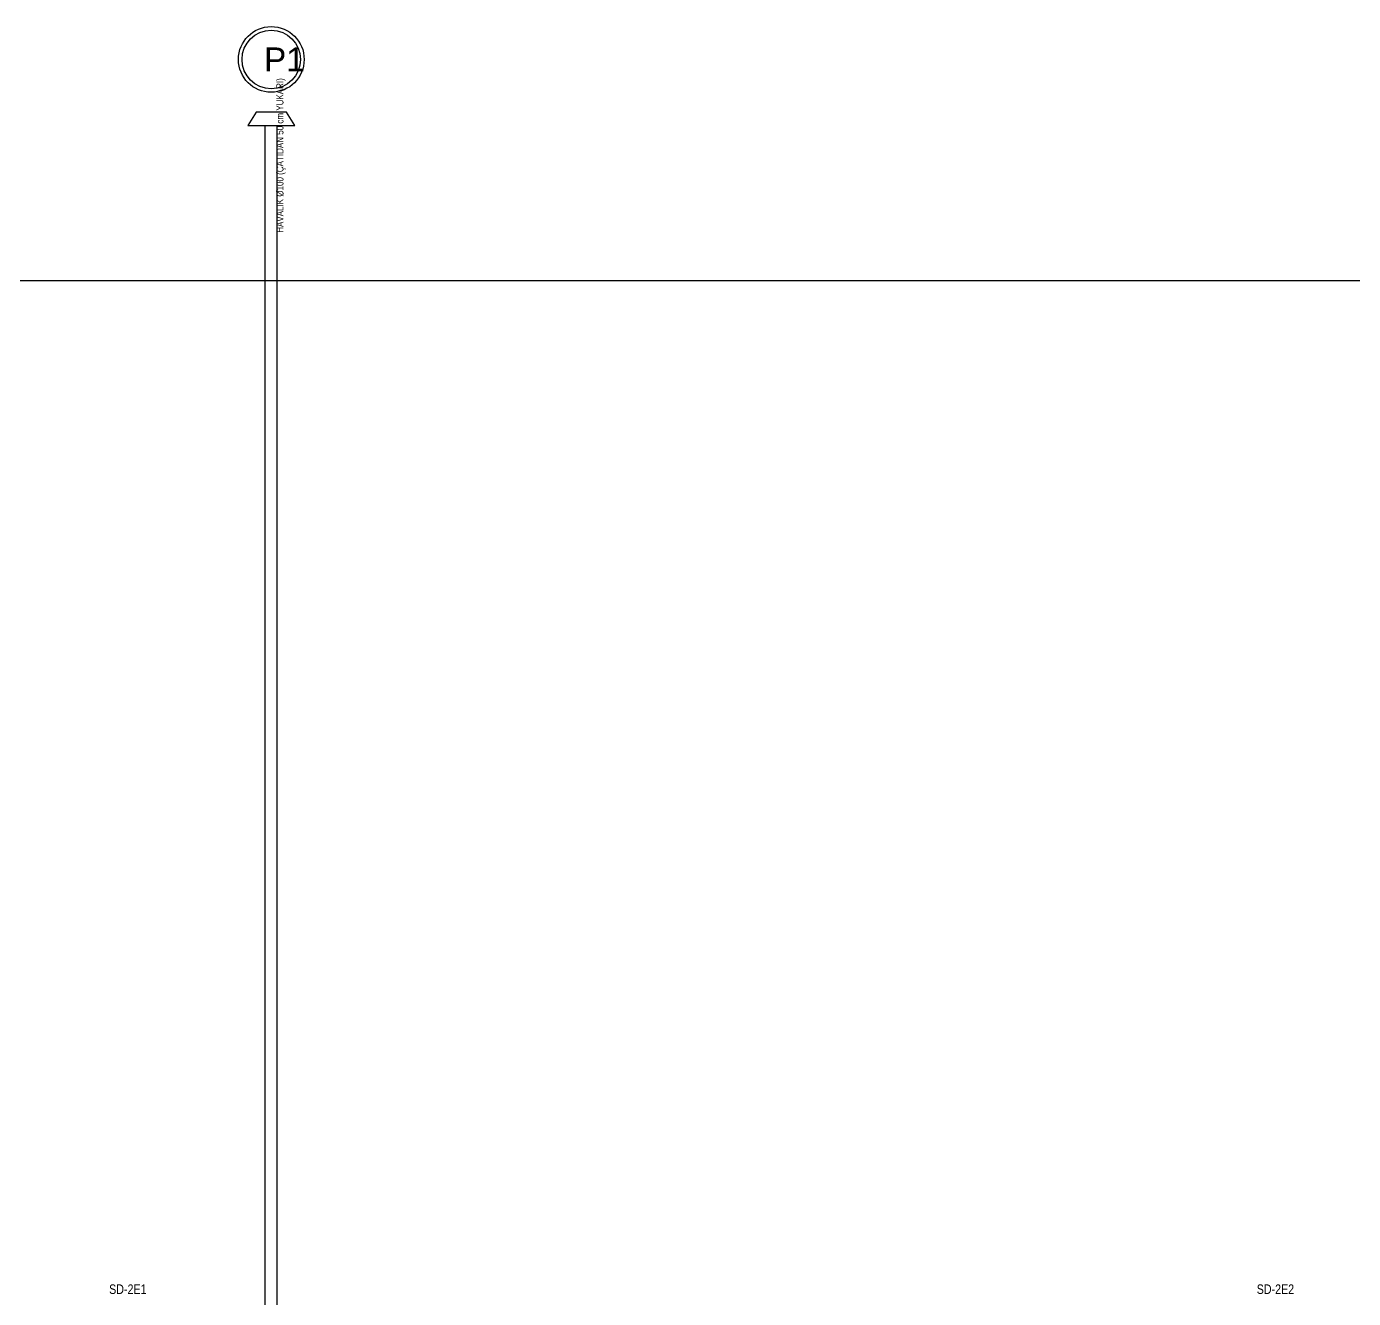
# Model space of a CAD drawing. Header units: centimetres. Extents: x 247996 to 314900, y -468471 to -440326.
# Drawn here: x 273915 to 275025, y -442951 to -441888 of the extents above; entities that cross this region are included whole.
import ezdxf
from ezdxf.enums import TextEntityAlignment as Align

# ---------------------------------------------------------------- set-up
doc = ezdxf.new("R2010")
doc.units = ezdxf.units.CM
doc.layers.add('SCOTT-MTY-PISSU-CAP', color=211, linetype='Continuous', lineweight=30)
for name, color, linetype in [('SCOTT-MTY-PISSU-KOLONNO', 211, 'Continuous'), ('SCOTT-MTY-PVC', 43, 'Continuous'), ('SCOTT-MTY-SAYAC', 3, 'Continuous'), ('SCOTT-MTY-SEMA', 8, 'Continuous')]:
    doc.layers.add(name, color=color, linetype=linetype)
doc.styles.add('ANOTATIVO', font='arial.ttf')
doc.styles.add('ROTAS', font='arial.ttf')

# ---------------------------------------------------------------- blocks, each defined once
blk = doc.blocks.new('MTY-KOLON NO PIS SU')
at = {"color": 6, "linetype": 'Continuous', "ltscale": 100}
blk.add_circle((0, 0), 27.5, dxfattribs=at)
at = {"color": 7, "linetype": 'Continuous', "ltscale": 100}
blk.add_circle((0, 0), 24.5, dxfattribs=at)
at = {"style": 'ANOTATIVO', "width": 0.65}
blk.add_attdef('K', text='', height=20, dxfattribs=at).set_placement((0, 0), align=Align.MIDDLE_LEFT)

msp = doc.modelspace()

# ---------------------------------------------------------------- linework, layer by layer
at = {"layer": 'SCOTT-MTY-PVC'}
for p, q in [((274115, -441990), (274115, -441970.4)), ((274125, -441990), (274125, -441970.4)), ((274115, -445910), (274115, -441990)), ((274125, -445910), (274125, -441990))]:
    msp.add_line(p, q, dxfattribs=at)
msp.add_lwpolyline([(274100.4, -441970.4), (274139.6, -441970.4), (274132.6, -441959.2), (274107.4, -441959.2)], close=True, dxfattribs=at)
at = {"layer": 'SCOTT-MTY-SEMA'}
msp.add_lwpolyline([(258900, -442100), (276550, -442100)], dxfattribs=at)

# ---------------------------------------------------------------- block references
at = {"layer": 'SCOTT-MTY-PISSU-KOLONNO'}
ref = msp.add_blockref('MTY-KOLON NO PIS SU', (274120, -441915), dxfattribs=at)
ref.add_attrib('K', 'P1', (274113.9, -441925), dxfattribs={"height": 20, "style": 'ANOTATIVO'})

# ---------------------------------------------------------------- texts
at = {"layer": 'SCOTT-MTY-PISSU-CAP', "style": 'ROTAS', "width": 0.8}
msp.add_text('HAVALIK Ø100 (ÇATIDAN 50 cm YUKARI)', height=6, rotation=90, dxfattribs=at).set_placement((274132, -442060), align=Align.BOTTOM_LEFT)
at = {"layer": 'SCOTT-MTY-SAYAC', "style": 'ROTAS', "width": 0.8}
for s, p in [('SD-2E1', (274000, -442950)), ('SD-2E2', (274960, -442950))]:
    msp.add_text(s, height=8, dxfattribs=at).set_placement(p, align=Align.BOTTOM_CENTER)

doc.saveas('drawing.dxf')
